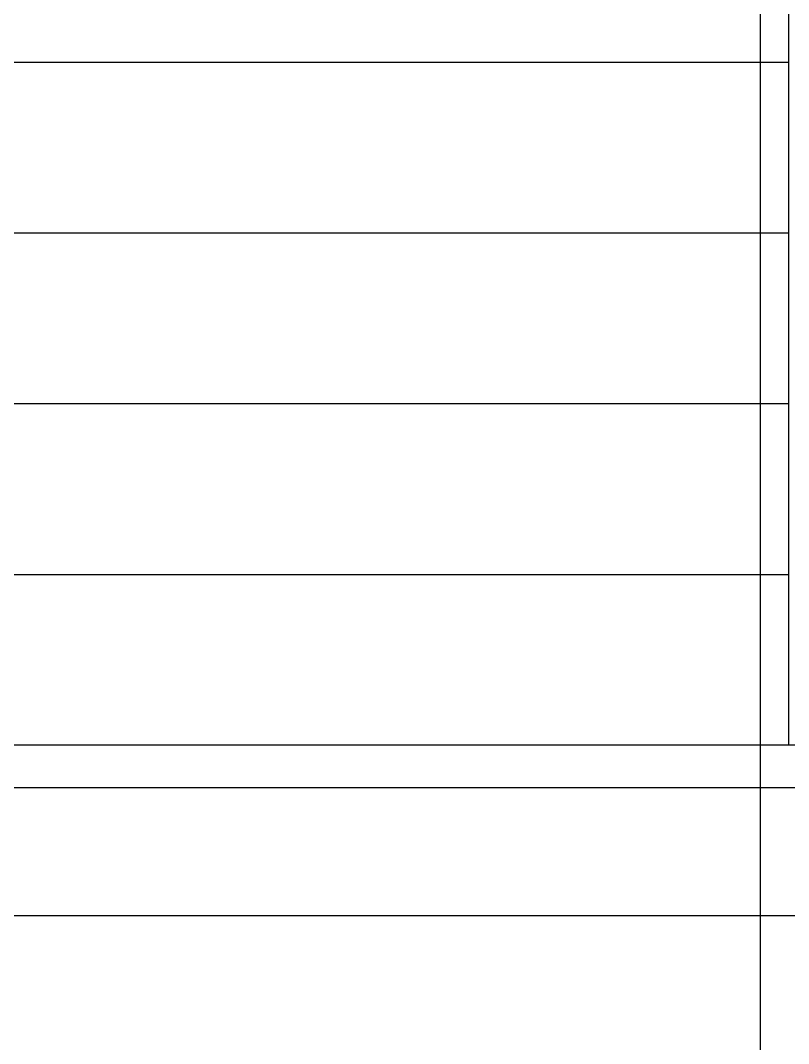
# Model space of a CAD drawing. Extents: x -59851 to 653804, y -249523 to 437614.
# Drawn here: x 324349 to 327049, y 364139 to 367734 of the extents above; entities that cross this region are included whole.
import ezdxf

# ---------------------------------------------------------------- set-up
doc = ezdxf.new("R2010")
doc.units = 0
doc.header["$LTSCALE"] = 1000
doc.header["$MEASUREMENT"] = 0
for name, color, linetype in [('A-材质分割线（横向）', 252, 'Continuous'), ('DOTE', 16, 'Continuous'), ('ELE-2', 31, 'Continuous')]:
    doc.layers.add(name, color=color, linetype=linetype)

msp = doc.modelspace()

# ---------------------------------------------------------------- linework, layer by layer
at = {"layer": 'A-材质分割线（横向）'}
for points in [[(324148.6, 367587.8), (327048.6, 367587.8)], [(324148.6, 366987.8), (327048.6, 366987.8)], [(324148.6, 366387.8), (327048.6, 366387.8)], [(324148.6, 365787.8), (327048.6, 365787.8)]]:
    msp.add_lwpolyline(points, dxfattribs=at)
at = {"layer": 'DOTE'}
for p, q in [((326948.6, 423848.2), (326948.6, 363523.9)), ((377091.8, 364587.8), (292125.9, 364587.8))]:
    msp.add_line(p, q, dxfattribs=at)
at = {"layer": 'ELE-2'}
msp.add_line((327048.6, 368787.8), (327048.6, 365187.8), dxfattribs=at)
for points in [[(329948.7, 365187.8), (324168.6, 365187.8)], [(329948.7, 365037.8), (324218.6, 365037.8)]]:
    msp.add_lwpolyline(points, dxfattribs=at)

doc.saveas('drawing.dxf')
